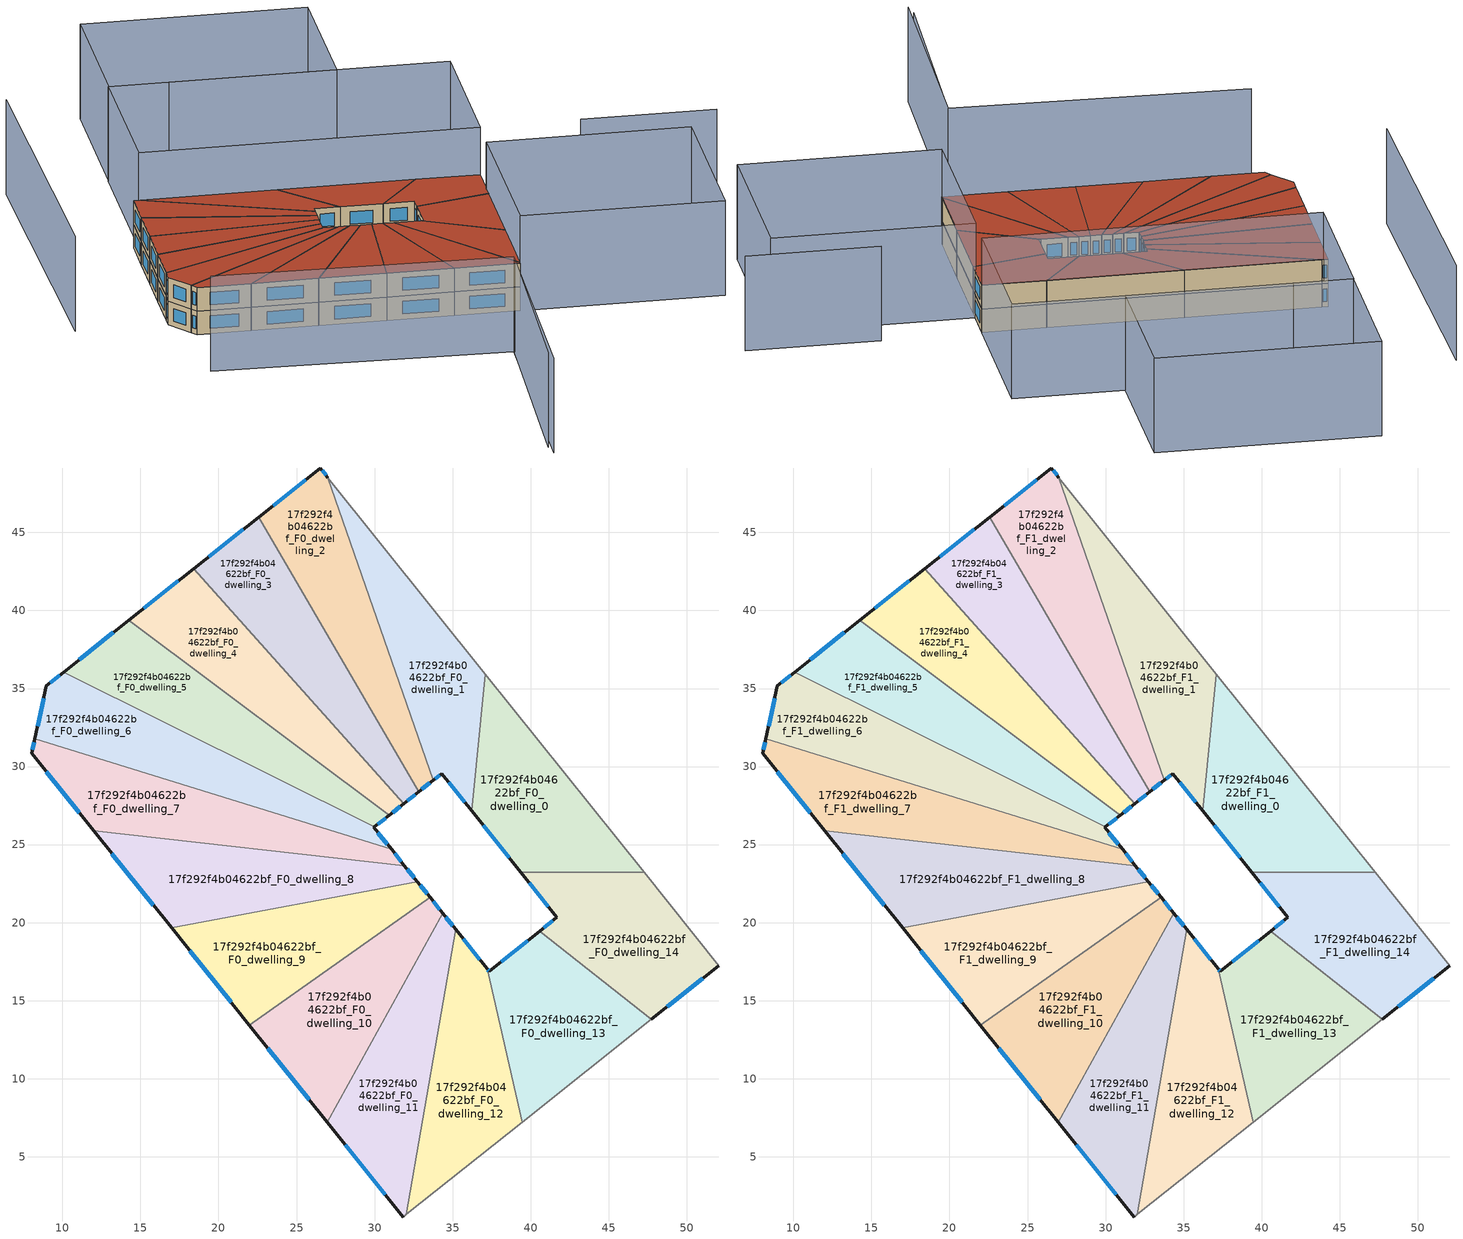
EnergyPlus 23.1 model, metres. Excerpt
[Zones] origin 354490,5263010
17f292f4b04622bf_F0_dwelling_0
 floor ground (EU_floor_Construction): 37.09,35.93 47.27,23.22 39.37,23.22 36.22,27.16 z0
 wall outside (EU_wall_Construction): 36.22,27.16 39.37,23.22 z0:3
 wall adiabatic (EU_wall_Construction): 47.27,23.22 37.09,35.93 z0:3
 wall to 17f292f4b04622bf_F0_dwelling_1 (EU_wall_Construction): 37.09,35.93 36.22,27.16 z0:3
 wall to 17f292f4b04622bf_F0_dwelling_14 (EU_wall_Construction): 39.37,23.22 47.27,23.22 z0:3
 window (EU_Window_Construction): 36.96,26.23 38.63,24.14 z0.7:2.3
17f292f4b04622bf_F0_dwelling_1
 floor ground (EU_floor_Construction): 27.02,48.51 37.09,35.93 36.22,27.16 34.3,29.55 33.76,29.13 z0
 wall outside (EU_wall_Construction): 33.76,29.13 34.3,29.55 36.22,27.16 z0:3
 wall adiabatic (EU_wall_Construction): 37.09,35.93 27.02,48.51 z0:3
 wall to 17f292f4b04622bf_F0_dwelling_2 (EU_wall_Construction): 27.02,48.51 33.76,29.13 z0:3
 window (EU_Window_Construction): 34.75,28.99 35.76,27.72 / 33.89,29.23 34.17,29.45 z0.7:2.3
17f292f4b04622bf_F0_dwelling_10
 floor ground (EU_floor_Construction): 33.55,21.61 34.37,20.59 26.98,7.19 21.98,13.42 z0
 wall outside (EU_wall_Construction): 34.37,20.59 33.55,21.61 / 21.98,13.42 26.98,7.19 z0:3
 wall to 17f292f4b04622bf_F0_dwelling_11 (EU_wall_Construction): 26.98,7.19 34.37,20.59 z0:3
 wall to 17f292f4b04622bf_F0_dwelling_9 (EU_wall_Construction): 33.55,21.61 21.98,13.42 z0:3
 window (EU_Window_Construction): 34.18,20.83 33.75,21.37 / 23.16,11.96 25.8,8.66 z0.7:2.3
17f292f4b04622bf_F0_dwelling_11
 floor ground (EU_floor_Construction): 34.37,20.59 35.19,19.57 32.03,1.3 31.83,1.14 26.98,7.19 z0
 wall outside (EU_wall_Construction): 35.19,19.57 34.37,20.59 / 26.98,7.19 31.83,1.14 z0:3
 wall adiabatic (EU_wall_Construction): 31.83,1.14 32.03,1.3 z0:3
 wall to 17f292f4b04622bf_F0_dwelling_12 (EU_wall_Construction): 32.03,1.3 35.19,19.57 z0:3
 window (EU_Window_Construction): 35,19.81 34.56,20.35 / 28.12,5.77 30.69,2.56 z0.7:2.3
17f292f4b04622bf_F0_dwelling_12
 floor ground (EU_floor_Construction): 37.23,17.03 39.46,7.21 32.03,1.3 35.19,19.57 z0
 wall outside (EU_wall_Construction): 37.23,17.03 35.19,19.57 z0:3
 wall adiabatic (EU_wall_Construction): 32.03,1.3 39.46,7.21 z0:3
 wall to 17f292f4b04622bf_F0_dwelling_13 (EU_wall_Construction): 39.46,7.21 37.23,17.03 z0:3
 window (EU_Window_Construction): 36.75,17.63 35.67,18.97 z0.7:2.3
17f292f4b04622bf_F0_dwelling_13
 floor ground (EU_floor_Construction): 47.74,13.8 39.46,7.21 37.23,17.03 37.35,16.88 40.59,19.45 z0
 wall outside (EU_wall_Construction): 40.59,19.45 37.35,16.88 37.23,17.03 z0:3
 wall adiabatic (EU_wall_Construction): 39.46,7.21 47.74,13.8 z0:3
 wall to 17f292f4b04622bf_F0_dwelling_14 (EU_wall_Construction): 47.74,13.8 40.58,19.45 z0:3
 window (EU_Window_Construction): 37.32,16.91 37.26,16.99 / 39.83,18.85 38.11,17.48 z0.7:2.3
17f292f4b04622bf_F0_dwelling_14
 floor ground (EU_floor_Construction): 47.27,23.22 52.06,17.24 47.74,13.8 40.59,19.45 41.68,20.33 39.37,23.22 z0
 wall outside (EU_wall_Construction): 39.37,23.22 41.68,20.33 40.59,19.45 / 47.74,13.8 52.06,17.24 z0:3
 wall adiabatic (EU_wall_Construction): 52.06,17.24 47.27,23.22 z0:3
 window (EU_Window_Construction): 41.43,20.12 40.84,19.66 / 39.92,22.54 41.14,21.01 / 48.76,14.61 51.05,16.43 z0.7:2.3
17f292f4b04622bf_F0_dwelling_2
 floor ground (EU_floor_Construction): 27.02,48.51 33.76,29.13 32.82,28.38 22.57,45.99 26.52,49.13 z0
 wall outside (EU_wall_Construction): 32.82,28.38 33.76,29.13 / 27.02,48.51 26.52,49.13 22.57,45.99 z0:3
 wall to 17f292f4b04622bf_F0_dwelling_3 (EU_wall_Construction): 22.57,45.99 32.82,28.38 z0:3
 window (EU_Window_Construction): 33.04,28.55 33.54,28.95 / 25.59,48.39 23.5,46.73 / 26.9,48.65 26.63,48.98 z0.7:2.3
17f292f4b04622bf_F0_dwelling_3
 floor ground (EU_floor_Construction): 22.57,45.99 32.82,28.38 31.87,27.63 18.41,42.68 z0
 wall outside (EU_wall_Construction): 31.87,27.63 32.82,28.38 / 22.57,45.99 18.41,42.68 z0:3
 wall to 17f292f4b04622bf_F0_dwelling_4 (EU_wall_Construction): 18.41,42.68 31.87,27.63 z0:3
 window (EU_Window_Construction): 32.1,27.8 32.6,28.2 / 21.59,45.21 19.39,43.45 z0.7:2.3
17f292f4b04622bf_F0_dwelling_4
 floor ground (EU_floor_Construction): 18.41,42.68 31.87,27.63 30.93,26.88 14.25,39.37 z0
 wall outside (EU_wall_Construction): 30.93,26.88 31.87,27.63 / 18.41,42.68 14.25,39.37 z0:3
 wall to 17f292f4b04622bf_F0_dwelling_5 (EU_wall_Construction): 14.25,39.37 30.93,26.88 z0:3
 window (EU_Window_Construction): 31.15,27.05 31.65,27.45 / 17.43,41.9 15.23,40.14 z0.7:2.3
17f292f4b04622bf_F0_dwelling_5
 floor ground (EU_floor_Construction): 30.93,26.88 29.98,26.13 10.09,36.05 14.25,39.37 z0
 wall outside (EU_wall_Construction): 29.98,26.13 30.93,26.88 / 14.25,39.37 10.09,36.05 z0:3
 wall to 17f292f4b04622bf_F0_dwelling_6 (EU_wall_Construction): 10.09,36.06 29.98,26.13 z0:3
 window (EU_Window_Construction): 30.21,26.3 30.71,26.7 / 13.27,38.59 11.06,36.83 z0.7:2.3
17f292f4b04622bf_F0_dwelling_6
 floor ground (EU_floor_Construction): 29.98,26.13 29.95,26.1 31.09,24.69 8.24,31.79 8.97,35.17 10.09,36.05 z0
 wall outside (EU_wall_Construction): 31.09,24.69 29.95,26.1 29.98,26.13 / 10.09,36.05 8.97,35.17 8.24,31.79 z0:3
 wall to 17f292f4b04622bf_F0_dwelling_7 (EU_wall_Construction): 8.24,31.79 31.09,24.69 z0:3
 window (EU_Window_Construction): 30.82,25.02 30.22,25.77 / 8.8,34.37 8.41,32.58 / 9.82,35.85 9.23,35.37 z0.7:2.3
17f292f4b04622bf_F0_dwelling_7
 floor ground (EU_floor_Construction): 31.09,24.69 31.92,23.65 12,25.89 8.03,30.84 8.24,31.79 z0
 wall outside (EU_wall_Construction): 31.92,23.65 31.09,24.69 / 8.24,31.79 8.03,30.84 12,25.89 z0:3
 wall to 17f292f4b04622bf_F0_dwelling_8 (EU_wall_Construction): 12,25.89 31.92,23.65 z0:3
 window (EU_Window_Construction): 31.72,23.9 31.28,24.44 / 8.96,29.68 11.07,27.05 / 8.19,31.56 8.08,31.06 z0.7:2.3
17f292f4b04622bf_F0_dwelling_8
 floor ground (EU_floor_Construction): 31.92,23.65 32.74,22.63 16.99,19.66 12,25.89 z0
 wall outside (EU_wall_Construction): 32.74,22.63 31.92,23.65 / 12,25.89 16.99,19.66 z0:3
 wall to 17f292f4b04622bf_F0_dwelling_9 (EU_wall_Construction): 16.99,19.66 32.74,22.63 z0:3
 window (EU_Window_Construction): 32.54,22.87 32.11,23.41 / 13.17,24.43 15.82,21.12 z0.7:2.3
17f292f4b04622bf_F0_dwelling_9
 floor ground (EU_floor_Construction): 32.74,22.63 33.55,21.61 21.98,13.42 16.99,19.66 z0
 wall outside (EU_wall_Construction): 33.55,21.61 32.74,22.63 / 16.99,19.66 21.98,13.42 z0:3
 window (EU_Window_Construction): 33.36,21.85 32.93,22.39 / 18.16,18.19 20.81,14.89 z0.7:2.3
17f292f4b04622bf_F1_dwelling_0
 floor to 17f292f4b04622bf_F0_dwelling_0 (EU_floor_Construction): 37.09,35.93 47.27,23.22 39.37,23.22 36.21,27.16 z3
 wall outside (EU_wall_Construction): 36.22,27.16 39.37,23.22 z3:6
 wall adiabatic (EU_wall_Construction): 47.27,23.22 37.09,35.93 z3:6
 wall to 17f292f4b04622bf_F1_dwelling_1 (EU_wall_Construction): 37.09,35.93 36.22,27.16 z3:6
 wall to 17f292f4b04622bf_F1_dwelling_14 (EU_wall_Construction): 39.37,23.22 47.27,23.22 z3:6
 window (EU_Window_Construction): 36.96,26.23 38.63,24.14 z3.7:5.3
 roof outside (EU_roof_Construction): 47.27,23.22 37.09,35.93 36.22,27.16 39.37,23.22 z6
17f292f4b04622bf_F1_dwelling_1
 floor to 17f292f4b04622bf_F0_dwelling_1 (EU_floor_Construction): 27.02,48.51 37.09,35.93 36.21,27.16 34.3,29.55 33.76,29.13 z3
 wall outside (EU_wall_Construction): 33.76,29.13 34.3,29.55 36.22,27.16 z3:6
 wall adiabatic (EU_wall_Construction): 37.09,35.93 27.02,48.51 z3:6
 wall to 17f292f4b04622bf_F1_dwelling_2 (EU_wall_Construction): 27.02,48.51 33.76,29.13 z3:6
 window (EU_Window_Construction): 34.75,28.99 35.76,27.72 / 33.89,29.23 34.17,29.45 z3.7:5.3
 roof outside (EU_roof_Construction): 36.22,27.16 37.09,35.93 27.02,48.51 33.76,29.13 34.3,29.55 z6
17f292f4b04622bf_F1_dwelling_10
 floor to 17f292f4b04622bf_F0_dwelling_10 (EU_floor_Construction): 33.55,21.61 34.37,20.59 26.98,7.19 21.98,13.42 z3
 wall outside (EU_wall_Construction): 34.37,20.59 33.55,21.61 / 21.98,13.42 26.98,7.19 z3:6
 wall to 17f292f4b04622bf_F1_dwelling_11 (EU_wall_Construction): 26.98,7.19 34.37,20.59 z3:6
 wall to 17f292f4b04622bf_F1_dwelling_9 (EU_wall_Construction): 33.55,21.61 21.98,13.42 z3:6
 window (EU_Window_Construction): 34.18,20.83 33.75,21.37 / 23.16,11.96 25.8,8.66 z3.7:5.3
 roof outside (EU_roof_Construction): 26.98,7.19 34.37,20.59 33.55,21.61 21.98,13.42 z6
17f292f4b04622bf_F1_dwelling_11
 floor to 17f292f4b04622bf_F0_dwelling_11 (EU_floor_Construction): 34.37,20.59 35.19,19.57 32.03,1.3 31.83,1.14 26.98,7.19 z3
 wall outside (EU_wall_Construction): 35.19,19.57 34.37,20.59 / 26.98,7.19 31.83,1.14 z3:6
 wall adiabatic (EU_wall_Construction): 31.83,1.14 32.03,1.3 z3:6
 wall to 17f292f4b04622bf_F1_dwelling_12 (EU_wall_Construction): 32.03,1.3 35.19,19.57 z3:6
 window (EU_Window_Construction): 35,19.81 34.56,20.35 / 28.12,5.77 30.69,2.56 z3.7:5.3
 roof outside (EU_roof_Construction): 32.03,1.3 35.19,19.57 34.37,20.59 26.98,7.19 31.83,1.14 z6
17f292f4b04622bf_F1_dwelling_12
 floor to 17f292f4b04622bf_F0_dwelling_12 (EU_floor_Construction): 37.23,17.03 39.46,7.21 32.03,1.3 35.19,19.57 z3
 wall outside (EU_wall_Construction): 37.23,17.03 35.19,19.57 z3:6
 wall adiabatic (EU_wall_Construction): 32.03,1.3 39.46,7.21 z3:6
 wall to 17f292f4b04622bf_F1_dwelling_13 (EU_wall_Construction): 39.46,7.21 37.23,17.03 z3:6
 window (EU_Window_Construction): 36.75,17.63 35.67,18.97 z3.7:5.3
 roof outside (EU_roof_Construction): 39.46,7.21 37.23,17.03 35.19,19.57 32.03,1.3 z6
17f292f4b04622bf_F1_dwelling_13
 floor to 17f292f4b04622bf_F0_dwelling_13 (EU_floor_Construction): 47.74,13.8 39.46,7.21 37.23,17.03 37.35,16.88 40.58,19.45 z3
 wall outside (EU_wall_Construction): 40.59,19.45 37.35,16.88 37.23,17.03 z3:6
 wall adiabatic (EU_wall_Construction): 39.46,7.21 47.74,13.8 z3:6
 wall to 17f292f4b04622bf_F1_dwelling_14 (EU_wall_Construction): 47.74,13.8 40.58,19.45 z3:6
 window (EU_Window_Construction): 37.32,16.91 37.26,16.99 / 39.83,18.85 38.11,17.48 z3.7:5.3
 roof outside (EU_roof_Construction): 47.74,13.8 40.59,19.45 37.35,16.88 37.23,17.03 39.46,7.21 z6
17f292f4b04622bf_F1_dwelling_14
 floor to 17f292f4b04622bf_F0_dwelling_14 (EU_floor_Construction): 47.27,23.22 52.06,17.24 47.74,13.8 40.58,19.45 41.68,20.33 39.37,23.22 z3
 wall outside (EU_wall_Construction): 39.37,23.22 41.68,20.33 40.59,19.45 / 47.74,13.8 52.06,17.24 z3:6
 wall adiabatic (EU_wall_Construction): 52.06,17.24 47.27,23.22 z3:6
 window (EU_Window_Construction): 41.43,20.12 40.84,19.66 / 39.92,22.54 41.14,21.01 / 48.76,14.61 51.05,16.43 z3.7:5.3
 roof outside (EU_roof_Construction): 52.06,17.24 47.27,23.22 39.37,23.22 41.68,20.33 40.59,19.45 47.74,13.8 z6
17f292f4b04622bf_F1_dwelling_2
 floor to 17f292f4b04622bf_F0_dwelling_2 (EU_floor_Construction): 27.02,48.51 33.76,29.13 32.82,28.38 22.57,45.99 26.52,49.13 z3
 wall outside (EU_wall_Construction): 32.82,28.38 33.76,29.13 / 27.02,48.51 26.52,49.13 22.57,45.99 z3:6
 wall to 17f292f4b04622bf_F1_dwelling_3 (EU_wall_Construction): 22.57,45.99 32.82,28.38 z3:6
 window (EU_Window_Construction): 33.04,28.55 33.54,28.95 / 25.59,48.39 23.5,46.73 / 26.9,48.65 26.63,48.98 z3.7:5.3
 roof outside (EU_roof_Construction): 33.76,29.13 27.02,48.51 26.52,49.13 22.57,45.99 32.82,28.38 z6
17f292f4b04622bf_F1_dwelling_3
 floor to 17f292f4b04622bf_F0_dwelling_3 (EU_floor_Construction): 22.57,45.99 32.82,28.38 31.87,27.63 18.41,42.68 z3
 wall outside (EU_wall_Construction): 31.87,27.63 32.82,28.38 / 22.57,45.99 18.41,42.68 z3:6
 wall to 17f292f4b04622bf_F1_dwelling_4 (EU_wall_Construction): 18.41,42.68 31.87,27.63 z3:6
 window (EU_Window_Construction): 32.1,27.8 32.6,28.2 / 21.59,45.21 19.39,43.45 z3.7:5.3
 roof outside (EU_roof_Construction): 32.82,28.38 22.57,45.99 18.41,42.68 31.87,27.63 z6
17f292f4b04622bf_F1_dwelling_4
 floor to 17f292f4b04622bf_F0_dwelling_4 (EU_floor_Construction): 18.41,42.68 31.87,27.63 30.93,26.88 14.25,39.37 z3
 wall outside (EU_wall_Construction): 30.93,26.88 31.87,27.63 / 18.41,42.68 14.25,39.37 z3:6
 wall to 17f292f4b04622bf_F1_dwelling_5 (EU_wall_Construction): 14.25,39.37 30.93,26.88 z3:6
 window (EU_Window_Construction): 31.15,27.05 31.65,27.45 / 17.43,41.9 15.23,40.14 z3.7:5.3
 roof outside (EU_roof_Construction): 31.87,27.63 18.41,42.68 14.25,39.37 30.93,26.88 z6
17f292f4b04622bf_F1_dwelling_5
 floor to 17f292f4b04622bf_F0_dwelling_5 (EU_floor_Construction): 30.93,26.88 29.98,26.13 10.09,36.05 14.25,39.37 z3
 wall outside (EU_wall_Construction): 29.98,26.13 30.93,26.88 / 14.25,39.37 10.09,36.05 z3:6
 wall to 17f292f4b04622bf_F1_dwelling_6 (EU_wall_Construction): 10.09,36.06 29.98,26.13 z3:6
 window (EU_Window_Construction): 30.21,26.3 30.71,26.7 / 13.27,38.59 11.06,36.83 z3.7:5.3
 roof outside (EU_roof_Construction): 30.93,26.88 14.25,39.37 10.09,36.05 29.98,26.13 z6
17f292f4b04622bf_F1_dwelling_6
 floor to 17f292f4b04622bf_F0_dwelling_6 (EU_floor_Construction): 29.98,26.13 29.95,26.1 31.09,24.69 8.24,31.79 8.97,35.17 10.09,36.05 z3
 wall outside (EU_wall_Construction): 31.09,24.69 29.95,26.1 29.98,26.13 / 10.09,36.05 8.97,35.17 8.24,31.79 z3:6
 wall to 17f292f4b04622bf_F1_dwelling_7 (EU_wall_Construction): 8.24,31.79 31.09,24.69 z3:6
 window (EU_Window_Construction): 30.82,25.02 30.22,25.77 / 8.8,34.37 8.41,32.58 / 9.82,35.85 9.23,35.37 z3.7:5.3
 roof outside (EU_roof_Construction): 31.09,24.69 29.95,26.1 29.98,26.13 10.09,36.05 8.97,35.17 8.24,31.79 z6
17f292f4b04622bf_F1_dwelling_7
 floor to 17f292f4b04622bf_F0_dwelling_7 (EU_floor_Construction): 31.09,24.69 31.92,23.65 12,25.89 8.03,30.84 8.24,31.79 z3
 wall outside (EU_wall_Construction): 31.92,23.65 31.09,24.69 / 8.24,31.79 8.03,30.84 12,25.89 z3:6
 wall to 17f292f4b04622bf_F1_dwelling_8 (EU_wall_Construction): 12,25.89 31.92,23.65 z3:6
 window (EU_Window_Construction): 31.72,23.9 31.28,24.44 / 8.96,29.68 11.07,27.05 / 8.19,31.56 8.08,31.06 z3.7:5.3
 roof outside (EU_roof_Construction): 31.92,23.65 31.09,24.69 8.24,31.79 8.03,30.84 12,25.89 z6
17f292f4b04622bf_F1_dwelling_8
 floor to 17f292f4b04622bf_F0_dwelling_8 (EU_floor_Construction): 31.92,23.65 32.74,22.63 16.99,19.66 12,25.89 z3
 wall outside (EU_wall_Construction): 32.74,22.63 31.92,23.65 / 12,25.89 16.99,19.66 z3:6
 wall to 17f292f4b04622bf_F1_dwelling_9 (EU_wall_Construction): 16.99,19.66 32.74,22.63 z3:6
 window (EU_Window_Construction): 32.54,22.87 32.11,23.41 / 13.17,24.43 15.82,21.12 z3.7:5.3
 roof outside (EU_roof_Construction): 32.74,22.63 31.92,23.65 12,25.89 16.99,19.66 z6
17f292f4b04622bf_F1_dwelling_9
 floor to 17f292f4b04622bf_F0_dwelling_9 (EU_floor_Construction): 32.74,22.63 33.55,21.61 21.98,13.42 16.99,19.66 z3
 wall outside (EU_wall_Construction): 33.55,21.61 32.74,22.63 / 16.99,19.66 21.98,13.42 z3:6
 window (EU_Window_Construction): 33.36,21.85 32.93,22.39 / 18.16,18.19 20.81,14.89 z3.7:5.3
 roof outside (EU_roof_Construction): 33.55,21.61 32.74,22.63 16.99,19.66 21.98,13.42 z6
shading: -1.2,-20.19 20.73,-4.06 / -0.38,24.61 21.13,-3.75 / 21.13,-3.75 -2.3,-21.53 / 69.58,-4.5 59.6,8.03 / 33,69.37 2.3,43.84 / 46.91,-17.7 31.83,1.14 / 31.83,1.14 48.59,14.56 / 48.59,14.56 63.67,-4.28 / 63.67,-4.28 46.91,-17.7 / 52.07,17.22 26.89,48.66 / 26.89,48.66 41.94,60.71 / 41.94,60.71 67.12,29.27 / 67.12,29.27 52.07,17.22 / 58.76,39.7 41.98,60.66 / 41.98,60.66 56.21,72.06 / 56.21,72.06 73,51.1 / 73,51.1 58.76,39.7 z0:12
[Building]
EU S2 Campaign: North Axis=0; Terrain=City; Solar Distribution=FullExterior
[Site:Location]
Budapest.Ferenc.Liszt.Intl.AP: Latitude=47.437; Longitude=19.256; Time Zone=1; Elevation=185
[SizingPeriod:WeatherFileDays]
AnnualSizingPeriod: Begin Month=1; Begin Day of Month=1; End Month=12; End Day of Month=31; Day of Week for Start Day=Monday; Use Weather File Daylight Saving Period=No; Use Weather File Rain and Snow Indicators=No
[MATERIAL]
EU_InternalMass_Material: Roughness=MediumRough; Thickness=0.1; Conductivity=1; Density=1800; Specific Heat=900; Thermal Absorptance=0.9; Solar Absorptance=0.7; Visible Absorptance=0.7
[MATERIAL:NOMASS] Roughness=MediumRough; Thermal Absorptance=0.9; Solar Absorptance=0.7; Visible Absorptance=0.7
Name | Thermal Resistance
EU_wall_NoMass | 0.832559
EU_roof_NoMass | 1.39638
EU_floor_NoMass | 0.872794
[WINDOWMATERIAL:SIMPLEGLAZINGSYSTEM]
EU_Window_SimpleGlazing: UFactor=2.79869; Solar Heat Gain Coefficient=0.75; Visible Transmittance=0.75
[CONSTRUCTION]
EU_wall_Construction: EU_wall_NoMass
EU_roof_Construction: EU_roof_NoMass
EU_floor_Construction: EU_floor_NoMass
EU_Window_Construction: EU_Window_SimpleGlazing
EU_InternalMass_Construction: EU_InternalMass_Material
[ZONE] Type=1; Multiplier=1; Ceiling Height=autocalculate; Floor Area=autocalculate; Part of Total Floor Area=Yes
Name | Volume
17f292f4b04622bf_F0_dwelling_0; 17f292f4b04622bf_F1_dwelling_0; 17f292f4b04622bf_F0_dwelling_4; 17f292f4b04622bf_F1_dwelling_5 | 197.253
17f292f4b04622bf_F0_dwelling_1; 17f292f4b04622bf_F1_dwelling_1; 17f292f4b04622bf_F0_dwelling_7; 17f292f4b04622bf_F1_dwelling_7 | 197.26
17f292f4b04622bf_F0_dwelling_10; 17f292f4b04622bf_F1_dwelling_10 | 197.226
17f292f4b04622bf_F0_dwelling_11; 17f292f4b04622bf_F1_dwelling_11 | 197.23
17f292f4b04622bf_F0_dwelling_12; 17f292f4b04622bf_F1_dwelling_12; 17f292f4b04622bf_F1_dwelling_4; 17f292f4b04622bf_F0_dwelling_5 | 197.252
17f292f4b04622bf_F0_dwelling_13; 17f292f4b04622bf_F1_dwelling_13 | 197.269
17f292f4b04622bf_F0_dwelling_14; 17f292f4b04622bf_F1_dwelling_14 | 197.254
17f292f4b04622bf_F0_dwelling_2; 17f292f4b04622bf_F1_dwelling_2 | 197.217
17f292f4b04622bf_F0_dwelling_3; 17f292f4b04622bf_F1_dwelling_3 | 197.261
17f292f4b04622bf_F0_dwelling_6; 17f292f4b04622bf_F1_dwelling_9 | 197.263
17f292f4b04622bf_F1_dwelling_6 | 197.264
17f292f4b04622bf_F0_dwelling_8 | 197.233
17f292f4b04622bf_F1_dwelling_8 | 197.234
17f292f4b04622bf_F0_dwelling_9 | 197.262
[INTERNALMASS] Construction=EU_InternalMass_Construction
Name | Zone or ZoneList | Surface Area
17f292f4b04622bf_F0_dwelling_0_EU_InternalMass | 17f292f4b04622bf_F0_dwelling_0 | 65.7512
17f292f4b04622bf_F0_dwelling_1_EU_InternalMass | 17f292f4b04622bf_F0_dwelling_1 | 65.7532
17f292f4b04622bf_F0_dwelling_2_EU_InternalMass | 17f292f4b04622bf_F0_dwelling_2 | 65.739
17f292f4b04622bf_F0_dwelling_3_EU_InternalMass | 17f292f4b04622bf_F0_dwelling_3 | 65.7536
17f292f4b04622bf_F0_dwelling_4_EU_InternalMass | 17f292f4b04622bf_F0_dwelling_4 | 65.7508
17f292f4b04622bf_F0_dwelling_5_EU_InternalMass | 17f292f4b04622bf_F0_dwelling_5 | 65.7506
17f292f4b04622bf_F0_dwelling_6_EU_InternalMass | 17f292f4b04622bf_F0_dwelling_6 | 65.7544
17f292f4b04622bf_F0_dwelling_7_EU_InternalMass | 17f292f4b04622bf_F0_dwelling_7 | 65.7533
17f292f4b04622bf_F0_dwelling_8_EU_InternalMass | 17f292f4b04622bf_F0_dwelling_8 | 65.7444
17f292f4b04622bf_F0_dwelling_9_EU_InternalMass | 17f292f4b04622bf_F0_dwelling_9 | 65.7543
17f292f4b04622bf_F0_dwelling_10_EU_InternalMass | 17f292f4b04622bf_F0_dwelling_10 | 65.7419
17f292f4b04622bf_F0_dwelling_11_EU_InternalMass | 17f292f4b04622bf_F0_dwelling_11 | 65.7436
17f292f4b04622bf_F0_dwelling_12_EU_InternalMass | 17f292f4b04622bf_F0_dwelling_12 | 65.7505
17f292f4b04622bf_F0_dwelling_13_EU_InternalMass | 17f292f4b04622bf_F0_dwelling_13 | 65.7566
17f292f4b04622bf_F0_dwelling_14_EU_InternalMass | 17f292f4b04622bf_F0_dwelling_14 | 65.7512
17f292f4b04622bf_F1_dwelling_0_EU_InternalMass | 17f292f4b04622bf_F1_dwelling_0 | 65.7512
17f292f4b04622bf_F1_dwelling_1_EU_InternalMass | 17f292f4b04622bf_F1_dwelling_1 | 65.7532
17f292f4b04622bf_F1_dwelling_2_EU_InternalMass | 17f292f4b04622bf_F1_dwelling_2 | 65.739
17f292f4b04622bf_F1_dwelling_3_EU_InternalMass | 17f292f4b04622bf_F1_dwelling_3 | 65.7536
17f292f4b04622bf_F1_dwelling_4_EU_InternalMass | 17f292f4b04622bf_F1_dwelling_4 | 65.7508
17f292f4b04622bf_F1_dwelling_5_EU_InternalMass | 17f292f4b04622bf_F1_dwelling_5 | 65.7506
17f292f4b04622bf_F1_dwelling_6_EU_InternalMass | 17f292f4b04622bf_F1_dwelling_6 | 65.7544
17f292f4b04622bf_F1_dwelling_7_EU_InternalMass | 17f292f4b04622bf_F1_dwelling_7 | 65.7533
17f292f4b04622bf_F1_dwelling_8_EU_InternalMass | 17f292f4b04622bf_F1_dwelling_8 | 65.7444
17f292f4b04622bf_F1_dwelling_9_EU_InternalMass | 17f292f4b04622bf_F1_dwelling_9 | 65.7543
17f292f4b04622bf_F1_dwelling_10_EU_InternalMass | 17f292f4b04622bf_F1_dwelling_10 | 65.7419
17f292f4b04622bf_F1_dwelling_11_EU_InternalMass | 17f292f4b04622bf_F1_dwelling_11 | 65.7436
17f292f4b04622bf_F1_dwelling_12_EU_InternalMass | 17f292f4b04622bf_F1_dwelling_12 | 65.7505
17f292f4b04622bf_F1_dwelling_13_EU_InternalMass | 17f292f4b04622bf_F1_dwelling_13 | 65.7566
17f292f4b04622bf_F1_dwelling_14_EU_InternalMass | 17f292f4b04622bf_F1_dwelling_14 | 65.7512
[OTHEREQUIPMENT] Fuel Type=Electricity; Design Level Calculation Method=Watts/Area; Power per Zone Floor Area=1; Fraction Latent=0; Fraction Radiant=0; Fraction Lost=0; Carbon Dioxide Generation Rate=0; EndUse Subcategory=EU_Step8_InternalGains
Name | Zone or ZoneList or Space or SpaceList | Schedule
EU_Step8_InternalGain_17f292f4b04622bf_F0_dwelling_0_f000 | 17f292f4b04622bf_F0_dwelling_0 | EU_Step8_GainSchedule_17f292f4b04622bf_F0_dwelling_0_f000
EU_Step8_InternalGain_17f292f4b04622bf_F0_dwelling_1_f000 | 17f292f4b04622bf_F0_dwelling_1 | EU_Step8_GainSchedule_17f292f4b04622bf_F0_dwelling_1_f000
EU_Step8_InternalGain_17f292f4b04622bf_F0_dwelling_2_f000 | 17f292f4b04622bf_F0_dwelling_2 | EU_Step8_GainSchedule_17f292f4b04622bf_F0_dwelling_2_f000
EU_Step8_InternalGain_17f292f4b04622bf_F0_dwelling_3_f000 | 17f292f4b04622bf_F0_dwelling_3 | EU_Step8_GainSchedule_17f292f4b04622bf_F0_dwelling_3_f000
EU_Step8_InternalGain_17f292f4b04622bf_F0_dwelling_4_f000 | 17f292f4b04622bf_F0_dwelling_4 | EU_Step8_GainSchedule_17f292f4b04622bf_F0_dwelling_4_f000
EU_Step8_InternalGain_17f292f4b04622bf_F0_dwelling_5_f000 | 17f292f4b04622bf_F0_dwelling_5 | EU_Step8_GainSchedule_17f292f4b04622bf_F0_dwelling_5_f000
EU_Step8_InternalGain_17f292f4b04622bf_F0_dwelling_6_f000 | 17f292f4b04622bf_F0_dwelling_6 | EU_Step8_GainSchedule_17f292f4b04622bf_F0_dwelling_6_f000
EU_Step8_InternalGain_17f292f4b04622bf_F0_dwelling_7_f000 | 17f292f4b04622bf_F0_dwelling_7 | EU_Step8_GainSchedule_17f292f4b04622bf_F0_dwelling_7_f000
EU_Step8_InternalGain_17f292f4b04622bf_F0_dwelling_8_f000 | 17f292f4b04622bf_F0_dwelling_8 | EU_Step8_GainSchedule_17f292f4b04622bf_F0_dwelling_8_f000
EU_Step8_InternalGain_17f292f4b04622bf_F0_dwelling_9_f000 | 17f292f4b04622bf_F0_dwelling_9 | EU_Step8_GainSchedule_17f292f4b04622bf_F0_dwelling_9_f000
EU_Step8_InternalGain_17f292f4b04622bf_F0_dwelling_10_f000 | 17f292f4b04622bf_F0_dwelling_10 | EU_Step8_GainSchedule_17f292f4b04622bf_F0_dwelling_10_f000
EU_Step8_InternalGain_17f292f4b04622bf_F0_dwelling_11_f000 | 17f292f4b04622bf_F0_dwelling_11 | EU_Step8_GainSchedule_17f292f4b04622bf_F0_dwelling_11_f000
EU_Step8_InternalGain_17f292f4b04622bf_F0_dwelling_12_f000 | 17f292f4b04622bf_F0_dwelling_12 | EU_Step8_GainSchedule_17f292f4b04622bf_F0_dwelling_12_f000
EU_Step8_InternalGain_17f292f4b04622bf_F0_dwelling_13_f000 | 17f292f4b04622bf_F0_dwelling_13 | EU_Step8_GainSchedule_17f292f4b04622bf_F0_dwelling_13_f000
EU_Step8_InternalGain_17f292f4b04622bf_F0_dwelling_14_f000 | 17f292f4b04622bf_F0_dwelling_14 | EU_Step8_GainSchedule_17f292f4b04622bf_F0_dwelling_14_f000
EU_Step8_InternalGain_17f292f4b04622bf_F1_dwelling_0_f000 | 17f292f4b04622bf_F1_dwelling_0 | EU_Step8_GainSchedule_17f292f4b04622bf_F1_dwelling_0_f000
EU_Step8_InternalGain_17f292f4b04622bf_F1_dwelling_1_f000 | 17f292f4b04622bf_F1_dwelling_1 | EU_Step8_GainSchedule_17f292f4b04622bf_F1_dwelling_1_f000
EU_Step8_InternalGain_17f292f4b04622bf_F1_dwelling_2_f000 | 17f292f4b04622bf_F1_dwelling_2 | EU_Step8_GainSchedule_17f292f4b04622bf_F1_dwelling_2_f000
EU_Step8_InternalGain_17f292f4b04622bf_F1_dwelling_3_f000 | 17f292f4b04622bf_F1_dwelling_3 | EU_Step8_GainSchedule_17f292f4b04622bf_F1_dwelling_3_f000
EU_Step8_InternalGain_17f292f4b04622bf_F1_dwelling_4_f000 | 17f292f4b04622bf_F1_dwelling_4 | EU_Step8_GainSchedule_17f292f4b04622bf_F1_dwelling_4_f000
EU_Step8_InternalGain_17f292f4b04622bf_F1_dwelling_5_f000 | 17f292f4b04622bf_F1_dwelling_5 | EU_Step8_GainSchedule_17f292f4b04622bf_F1_dwelling_5_f000
EU_Step8_InternalGain_17f292f4b04622bf_F1_dwelling_6_f000 | 17f292f4b04622bf_F1_dwelling_6 | EU_Step8_GainSchedule_17f292f4b04622bf_F1_dwelling_6_f000
EU_Step8_InternalGain_17f292f4b04622bf_F1_dwelling_7_f000 | 17f292f4b04622bf_F1_dwelling_7 | EU_Step8_GainSchedule_17f292f4b04622bf_F1_dwelling_7_f000
EU_Step8_InternalGain_17f292f4b04622bf_F1_dwelling_8_f000 | 17f292f4b04622bf_F1_dwelling_8 | EU_Step8_GainSchedule_17f292f4b04622bf_F1_dwelling_8_f000
EU_Step8_InternalGain_17f292f4b04622bf_F1_dwelling_9_f000 | 17f292f4b04622bf_F1_dwelling_9 | EU_Step8_GainSchedule_17f292f4b04622bf_F1_dwelling_9_f000
EU_Step8_InternalGain_17f292f4b04622bf_F1_dwelling_10_f000 | 17f292f4b04622bf_F1_dwelling_10 | EU_Step8_GainSchedule_17f292f4b04622bf_F1_dwelling_10_f000
EU_Step8_InternalGain_17f292f4b04622bf_F1_dwelling_11_f000 | 17f292f4b04622bf_F1_dwelling_11 | EU_Step8_GainSchedule_17f292f4b04622bf_F1_dwelling_11_f000
EU_Step8_InternalGain_17f292f4b04622bf_F1_dwelling_12_f000 | 17f292f4b04622bf_F1_dwelling_12 | EU_Step8_GainSchedule_17f292f4b04622bf_F1_dwelling_12_f000
EU_Step8_InternalGain_17f292f4b04622bf_F1_dwelling_13_f000 | 17f292f4b04622bf_F1_dwelling_13 | EU_Step8_GainSchedule_17f292f4b04622bf_F1_dwelling_13_f000
EU_Step8_InternalGain_17f292f4b04622bf_F1_dwelling_14_f000 | 17f292f4b04622bf_F1_dwelling_14 | EU_Step8_GainSchedule_17f292f4b04622bf_F1_dwelling_14_f000
[ZONEVENTILATION:DESIGNFLOWRATE] Schedule=EU_AlwaysOn; Design Flow Rate Calculation Method=AirChanges/Hour; Air Changes per Hour=0.475469; Ventilation Type=Natural; Fan Pressure Rise=0; Fan Total Efficiency=1; Constant Term Coefficient=1; Temperature Term Coefficient=0; Velocity Term Coefficient=0; Velocity Squared Term Coefficient=0; Minimum Indoor Temperature=-100; Maximum Indoor Temperature=100; Delta Temperature=-100; Minimum Outdoor Temperature=-100; Maximum Outdoor Temperature=100; Maximum Wind Speed=40
Name | Zone or ZoneList or Space or SpaceList
EU_ConstantAir_17f292f4b04622bf_F0_dwelling_0 | 17f292f4b04622bf_F0_dwelling_0
EU_ConstantAir_17f292f4b04622bf_F0_dwelling_1 | 17f292f4b04622bf_F0_dwelling_1
EU_ConstantAir_17f292f4b04622bf_F0_dwelling_2 | 17f292f4b04622bf_F0_dwelling_2
EU_ConstantAir_17f292f4b04622bf_F0_dwelling_3 | 17f292f4b04622bf_F0_dwelling_3
EU_ConstantAir_17f292f4b04622bf_F0_dwelling_4 | 17f292f4b04622bf_F0_dwelling_4
EU_ConstantAir_17f292f4b04622bf_F0_dwelling_5 | 17f292f4b04622bf_F0_dwelling_5
EU_ConstantAir_17f292f4b04622bf_F0_dwelling_6 | 17f292f4b04622bf_F0_dwelling_6
EU_ConstantAir_17f292f4b04622bf_F0_dwelling_7 | 17f292f4b04622bf_F0_dwelling_7
EU_ConstantAir_17f292f4b04622bf_F0_dwelling_8 | 17f292f4b04622bf_F0_dwelling_8
EU_ConstantAir_17f292f4b04622bf_F0_dwelling_9 | 17f292f4b04622bf_F0_dwelling_9
EU_ConstantAir_17f292f4b04622bf_F0_dwelling_10 | 17f292f4b04622bf_F0_dwelling_10
EU_ConstantAir_17f292f4b04622bf_F0_dwelling_11 | 17f292f4b04622bf_F0_dwelling_11
EU_ConstantAir_17f292f4b04622bf_F0_dwelling_12 | 17f292f4b04622bf_F0_dwelling_12
EU_ConstantAir_17f292f4b04622bf_F0_dwelling_13 | 17f292f4b04622bf_F0_dwelling_13
EU_ConstantAir_17f292f4b04622bf_F0_dwelling_14 | 17f292f4b04622bf_F0_dwelling_14
EU_ConstantAir_17f292f4b04622bf_F1_dwelling_0 | 17f292f4b04622bf_F1_dwelling_0
EU_ConstantAir_17f292f4b04622bf_F1_dwelling_1 | 17f292f4b04622bf_F1_dwelling_1
EU_ConstantAir_17f292f4b04622bf_F1_dwelling_2 | 17f292f4b04622bf_F1_dwelling_2
EU_ConstantAir_17f292f4b04622bf_F1_dwelling_3 | 17f292f4b04622bf_F1_dwelling_3
EU_ConstantAir_17f292f4b04622bf_F1_dwelling_4 | 17f292f4b04622bf_F1_dwelling_4
EU_ConstantAir_17f292f4b04622bf_F1_dwelling_5 | 17f292f4b04622bf_F1_dwelling_5
EU_ConstantAir_17f292f4b04622bf_F1_dwelling_6 | 17f292f4b04622bf_F1_dwelling_6
EU_ConstantAir_17f292f4b04622bf_F1_dwelling_7 | 17f292f4b04622bf_F1_dwelling_7
EU_ConstantAir_17f292f4b04622bf_F1_dwelling_8 | 17f292f4b04622bf_F1_dwelling_8
EU_ConstantAir_17f292f4b04622bf_F1_dwelling_9 | 17f292f4b04622bf_F1_dwelling_9
EU_ConstantAir_17f292f4b04622bf_F1_dwelling_10 | 17f292f4b04622bf_F1_dwelling_10
EU_ConstantAir_17f292f4b04622bf_F1_dwelling_11 | 17f292f4b04622bf_F1_dwelling_11
EU_ConstantAir_17f292f4b04622bf_F1_dwelling_12 | 17f292f4b04622bf_F1_dwelling_12
EU_ConstantAir_17f292f4b04622bf_F1_dwelling_13 | 17f292f4b04622bf_F1_dwelling_13
EU_ConstantAir_17f292f4b04622bf_F1_dwelling_14 | 17f292f4b04622bf_F1_dwelling_14
[HVACTEMPLATE:THERMOSTAT] Constant Heating Setpoint=20; Constant Cooling Setpoint=50
EU_HeatOnly_17f292f4b04622bf_F0_dwelling_0; EU_HeatOnly_17f292f4b04622bf_F0_dwelling_1; EU_HeatOnly_17f292f4b04622bf_F0_dwelling_2; EU_HeatOnly_17f292f4b04622bf_F0_dwelling_3; EU_HeatOnly_17f292f4b04622bf_F0_dwelling_4; EU_HeatOnly_17f292f4b04622bf_F0_dwelling_5; EU_HeatOnly_17f292f4b04622bf_F0_dwelling_6; EU_HeatOnly_17f292f4b04622bf_F0_dwelling_7; EU_HeatOnly_17f292f4b04622bf_F0_dwelling_8; EU_HeatOnly_17f292f4b04622bf_F0_dwelling_9; EU_HeatOnly_17f292f4b04622bf_F0_dwelling_10; EU_HeatOnly_17f292f4b04622bf_F0_dwelling_11; EU_HeatOnly_17f292f4b04622bf_F0_dwelling_12; EU_HeatOnly_17f292f4b04622bf_F0_dwelling_13; EU_HeatOnly_17f292f4b04622bf_F0_dwelling_14; EU_HeatOnly_17f292f4b04622bf_F1_dwelling_0; EU_HeatOnly_17f292f4b04622bf_F1_dwelling_1; EU_HeatOnly_17f292f4b04622bf_F1_dwelling_2; EU_HeatOnly_17f292f4b04622bf_F1_dwelling_3; EU_HeatOnly_17f292f4b04622bf_F1_dwelling_4; EU_HeatOnly_17f292f4b04622bf_F1_dwelling_5; EU_HeatOnly_17f292f4b04622bf_F1_dwelling_6; EU_HeatOnly_17f292f4b04622bf_F1_dwelling_7; EU_HeatOnly_17f292f4b04622bf_F1_dwelling_8; EU_HeatOnly_17f292f4b04622bf_F1_dwelling_9; EU_HeatOnly_17f292f4b04622bf_F1_dwelling_10; EU_HeatOnly_17f292f4b04622bf_F1_dwelling_11; EU_HeatOnly_17f292f4b04622bf_F1_dwelling_12; EU_HeatOnly_17f292f4b04622bf_F1_dwelling_13; EU_HeatOnly_17f292f4b04622bf_F1_dwelling_14
[HVACTEMPLATE:ZONE:IDEALLOADSAIRSYSTEM] System Availability Schedule=EU_AlwaysOn; Maximum Heating Supply Air Temperature=50; Minimum Cooling Supply Air Temperature=13; Maximum Heating Supply Air Humidity Ratio=0.0156; Minimum Cooling Supply Air Humidity Ratio=0.0077; Heating Limit=NoLimit; Cooling Limit=NoLimit; Heating Availability Schedule=EU_AlwaysOn; Cooling Availability Schedule=EU_CoolingOff; Dehumidification Control Type=ConstantSensibleHeatRatio; Cooling Sensible Heat Ratio=0.7; Dehumidification Setpoint=60; Humidification Control Type=None; Humidification Setpoint=30; Outdoor Air Method=None; Outdoor Air Flow Rate per Person=0.00944; Outdoor Air Flow Rate per Zone Floor Area=0; Outdoor Air Flow Rate per Zone=0; Demand Controlled Ventilation Type=None; Outdoor Air Economizer Type=NoEconomizer; Heat Recovery Type=None; Sensible Heat Recovery Effectiveness=0.7; Latent Heat Recovery Effectiveness=0.65
Name | Template Thermostat
17f292f4b04622bf_F0_dwelling_0 | EU_HeatOnly_17f292f4b04622bf_F0_dwelling_0
17f292f4b04622bf_F0_dwelling_1 | EU_HeatOnly_17f292f4b04622bf_F0_dwelling_1
17f292f4b04622bf_F0_dwelling_2 | EU_HeatOnly_17f292f4b04622bf_F0_dwelling_2
17f292f4b04622bf_F0_dwelling_3 | EU_HeatOnly_17f292f4b04622bf_F0_dwelling_3
17f292f4b04622bf_F0_dwelling_4 | EU_HeatOnly_17f292f4b04622bf_F0_dwelling_4
17f292f4b04622bf_F0_dwelling_5 | EU_HeatOnly_17f292f4b04622bf_F0_dwelling_5
17f292f4b04622bf_F0_dwelling_6 | EU_HeatOnly_17f292f4b04622bf_F0_dwelling_6
17f292f4b04622bf_F0_dwelling_7 | EU_HeatOnly_17f292f4b04622bf_F0_dwelling_7
17f292f4b04622bf_F0_dwelling_8 | EU_HeatOnly_17f292f4b04622bf_F0_dwelling_8
17f292f4b04622bf_F0_dwelling_9 | EU_HeatOnly_17f292f4b04622bf_F0_dwelling_9
17f292f4b04622bf_F0_dwelling_10 | EU_HeatOnly_17f292f4b04622bf_F0_dwelling_10
17f292f4b04622bf_F0_dwelling_11 | EU_HeatOnly_17f292f4b04622bf_F0_dwelling_11
17f292f4b04622bf_F0_dwelling_12 | EU_HeatOnly_17f292f4b04622bf_F0_dwelling_12
17f292f4b04622bf_F0_dwelling_13 | EU_HeatOnly_17f292f4b04622bf_F0_dwelling_13
17f292f4b04622bf_F0_dwelling_14 | EU_HeatOnly_17f292f4b04622bf_F0_dwelling_14
17f292f4b04622bf_F1_dwelling_0 | EU_HeatOnly_17f292f4b04622bf_F1_dwelling_0
17f292f4b04622bf_F1_dwelling_1 | EU_HeatOnly_17f292f4b04622bf_F1_dwelling_1
17f292f4b04622bf_F1_dwelling_2 | EU_HeatOnly_17f292f4b04622bf_F1_dwelling_2
17f292f4b04622bf_F1_dwelling_3 | EU_HeatOnly_17f292f4b04622bf_F1_dwelling_3
17f292f4b04622bf_F1_dwelling_4 | EU_HeatOnly_17f292f4b04622bf_F1_dwelling_4
17f292f4b04622bf_F1_dwelling_5 | EU_HeatOnly_17f292f4b04622bf_F1_dwelling_5
17f292f4b04622bf_F1_dwelling_6 | EU_HeatOnly_17f292f4b04622bf_F1_dwelling_6
17f292f4b04622bf_F1_dwelling_7 | EU_HeatOnly_17f292f4b04622bf_F1_dwelling_7
17f292f4b04622bf_F1_dwelling_8 | EU_HeatOnly_17f292f4b04622bf_F1_dwelling_8
17f292f4b04622bf_F1_dwelling_9 | EU_HeatOnly_17f292f4b04622bf_F1_dwelling_9
17f292f4b04622bf_F1_dwelling_10 | EU_HeatOnly_17f292f4b04622bf_F1_dwelling_10
17f292f4b04622bf_F1_dwelling_11 | EU_HeatOnly_17f292f4b04622bf_F1_dwelling_11
17f292f4b04622bf_F1_dwelling_12 | EU_HeatOnly_17f292f4b04622bf_F1_dwelling_12
17f292f4b04622bf_F1_dwelling_13 | EU_HeatOnly_17f292f4b04622bf_F1_dwelling_13
17f292f4b04622bf_F1_dwelling_14 | EU_HeatOnly_17f292f4b04622bf_F1_dwelling_14
[SIZING:ZONE] Zone Cooling Design Supply Air Temperature Input Method=SupplyAirTemperature; Zone Cooling Design Supply Air Temperature=13; Zone Heating Design Supply Air Temperature Input Method=SupplyAirTemperature; Zone Heating Design Supply Air Temperature=50; Zone Cooling Design Supply Air Humidity Ratio=0.008; Zone Heating Design Supply Air Humidity Ratio=0.008; Cooling Design Air Flow Method=DesignDay; Cooling Design Air Flow Rate=0; Cooling Minimum Air Flow per Zone Floor Area=0.000762; Cooling Minimum Air Flow=0; Cooling Minimum Air Flow Fraction=0.2; Heating Design Air Flow Method=DesignDay; Heating Design Air Flow Rate=0; Heating Maximum Air Flow per Zone Floor Area=0.002032; Heating Maximum Air Flow=0.141576; Heating Maximum Air Flow Fraction=0.3; Account for Dedicated Outdoor Air System=No; Dedicated Outdoor Air System Control Strategy=NeutralSupplyAir; Dedicated Outdoor Air Low Setpoint Temperature for Design=autosize; Dedicated Outdoor Air High Setpoint Temperature for Design=autosize; Zone Load Sizing Method=Sensible Load Only No Latent Load; Zone Latent Cooling Design Supply Air Humidity Ratio Input Method=HumidityRatioDifference; Zone Cooling Design Supply Air Humidity Ratio Difference=0.005; Zone Latent Heating Design Supply Air Humidity Ratio Input Method=HumidityRatioDifference; Zone Humidification Design Supply Air Humidity Ratio Difference=0.005
17f292f4b04622bf_F0_dwelling_0; 17f292f4b04622bf_F0_dwelling_1; 17f292f4b04622bf_F0_dwelling_2; 17f292f4b04622bf_F0_dwelling_3; 17f292f4b04622bf_F0_dwelling_4; 17f292f4b04622bf_F0_dwelling_5; 17f292f4b04622bf_F0_dwelling_6; 17f292f4b04622bf_F0_dwelling_7; 17f292f4b04622bf_F0_dwelling_8; 17f292f4b04622bf_F0_dwelling_9; 17f292f4b04622bf_F0_dwelling_10; 17f292f4b04622bf_F0_dwelling_11; 17f292f4b04622bf_F0_dwelling_12; 17f292f4b04622bf_F0_dwelling_13; 17f292f4b04622bf_F0_dwelling_14; 17f292f4b04622bf_F1_dwelling_0; 17f292f4b04622bf_F1_dwelling_1; 17f292f4b04622bf_F1_dwelling_2; 17f292f4b04622bf_F1_dwelling_3; 17f292f4b04622bf_F1_dwelling_4; 17f292f4b04622bf_F1_dwelling_5; 17f292f4b04622bf_F1_dwelling_6; 17f292f4b04622bf_F1_dwelling_7; 17f292f4b04622bf_F1_dwelling_8; 17f292f4b04622bf_F1_dwelling_9; 17f292f4b04622bf_F1_dwelling_10; 17f292f4b04622bf_F1_dwelling_11; 17f292f4b04622bf_F1_dwelling_12; 17f292f4b04622bf_F1_dwelling_13; 17f292f4b04622bf_F1_dwelling_14
[SCHEDULE:CONSTANT]
Name | Hourly Value
EU_AlwaysOn | 1
EU_CoolingOff | 0
[SCHEDULE:FILE] Column Number=1; Rows to Skip at Top=0; Number of Hours of Data=8760; Column Separator=Comma; Interpolate to Timestep=No; Minutes per Item=60; Adjust Schedule for Daylight Savings=Yes
Name | File
EU_Step8_GainSchedule_17f292f4b04622bf_F0_dwelling_0_f000 | ../../schedules/17f292f4b04622bf/17f292f4b04622bf_F0_dwelling_0_f000_gain.csv
EU_Step8_GainSchedule_17f292f4b04622bf_F0_dwelling_1_f000 | ../../schedules/17f292f4b04622bf/17f292f4b04622bf_F0_dwelling_1_f000_gain.csv
EU_Step8_GainSchedule_17f292f4b04622bf_F0_dwelling_2_f000 | ../../schedules/17f292f4b04622bf/17f292f4b04622bf_F0_dwelling_2_f000_gain.csv
EU_Step8_GainSchedule_17f292f4b04622bf_F0_dwelling_3_f000 | ../../schedules/17f292f4b04622bf/17f292f4b04622bf_F0_dwelling_3_f000_gain.csv
EU_Step8_GainSchedule_17f292f4b04622bf_F0_dwelling_4_f000 | ../../schedules/17f292f4b04622bf/17f292f4b04622bf_F0_dwelling_4_f000_gain.csv
EU_Step8_GainSchedule_17f292f4b04622bf_F0_dwelling_5_f000 | ../../schedules/17f292f4b04622bf/17f292f4b04622bf_F0_dwelling_5_f000_gain.csv
EU_Step8_GainSchedule_17f292f4b04622bf_F0_dwelling_6_f000 | ../../schedules/17f292f4b04622bf/17f292f4b04622bf_F0_dwelling_6_f000_gain.csv
EU_Step8_GainSchedule_17f292f4b04622bf_F0_dwelling_7_f000 | ../../schedules/17f292f4b04622bf/17f292f4b04622bf_F0_dwelling_7_f000_gain.csv
EU_Step8_GainSchedule_17f292f4b04622bf_F0_dwelling_8_f000 | ../../schedules/17f292f4b04622bf/17f292f4b04622bf_F0_dwelling_8_f000_gain.csv
EU_Step8_GainSchedule_17f292f4b04622bf_F0_dwelling_9_f000 | ../../schedules/17f292f4b04622bf/17f292f4b04622bf_F0_dwelling_9_f000_gain.csv
EU_Step8_GainSchedule_17f292f4b04622bf_F0_dwelling_10_f000 | ../../schedules/17f292f4b04622bf/17f292f4b04622bf_F0_dwelling_10_f000_gain.csv
EU_Step8_GainSchedule_17f292f4b04622bf_F0_dwelling_11_f000 | ../../schedules/17f292f4b04622bf/17f292f4b04622bf_F0_dwelling_11_f000_gain.csv
EU_Step8_GainSchedule_17f292f4b04622bf_F0_dwelling_12_f000 | ../../schedules/17f292f4b04622bf/17f292f4b04622bf_F0_dwelling_12_f000_gain.csv
EU_Step8_GainSchedule_17f292f4b04622bf_F0_dwelling_13_f000 | ../../schedules/17f292f4b04622bf/17f292f4b04622bf_F0_dwelling_13_f000_gain.csv
EU_Step8_GainSchedule_17f292f4b04622bf_F0_dwelling_14_f000 | ../../schedules/17f292f4b04622bf/17f292f4b04622bf_F0_dwelling_14_f000_gain.csv
EU_Step8_GainSchedule_17f292f4b04622bf_F1_dwelling_0_f000 | ../../schedules/17f292f4b04622bf/17f292f4b04622bf_F1_dwelling_0_f000_gain.csv
EU_Step8_GainSchedule_17f292f4b04622bf_F1_dwelling_1_f000 | ../../schedules/17f292f4b04622bf/17f292f4b04622bf_F1_dwelling_1_f000_gain.csv
EU_Step8_GainSchedule_17f292f4b04622bf_F1_dwelling_2_f000 | ../../schedules/17f292f4b04622bf/17f292f4b04622bf_F1_dwelling_2_f000_gain.csv
EU_Step8_GainSchedule_17f292f4b04622bf_F1_dwelling_3_f000 | ../../schedules/17f292f4b04622bf/17f292f4b04622bf_F1_dwelling_3_f000_gain.csv
EU_Step8_GainSchedule_17f292f4b04622bf_F1_dwelling_4_f000 | ../../schedules/17f292f4b04622bf/17f292f4b04622bf_F1_dwelling_4_f000_gain.csv
EU_Step8_GainSchedule_17f292f4b04622bf_F1_dwelling_5_f000 | ../../schedules/17f292f4b04622bf/17f292f4b04622bf_F1_dwelling_5_f000_gain.csv
EU_Step8_GainSchedule_17f292f4b04622bf_F1_dwelling_6_f000 | ../../schedules/17f292f4b04622bf/17f292f4b04622bf_F1_dwelling_6_f000_gain.csv
EU_Step8_GainSchedule_17f292f4b04622bf_F1_dwelling_7_f000 | ../../schedules/17f292f4b04622bf/17f292f4b04622bf_F1_dwelling_7_f000_gain.csv
EU_Step8_GainSchedule_17f292f4b04622bf_F1_dwelling_8_f000 | ../../schedules/17f292f4b04622bf/17f292f4b04622bf_F1_dwelling_8_f000_gain.csv
EU_Step8_GainSchedule_17f292f4b04622bf_F1_dwelling_9_f000 | ../../schedules/17f292f4b04622bf/17f292f4b04622bf_F1_dwelling_9_f000_gain.csv
EU_Step8_GainSchedule_17f292f4b04622bf_F1_dwelling_10_f000 | ../../schedules/17f292f4b04622bf/17f292f4b04622bf_F1_dwelling_10_f000_gain.csv
EU_Step8_GainSchedule_17f292f4b04622bf_F1_dwelling_11_f000 | ../../schedules/17f292f4b04622bf/17f292f4b04622bf_F1_dwelling_11_f000_gain.csv
EU_Step8_GainSchedule_17f292f4b04622bf_F1_dwelling_12_f000 | ../../schedules/17f292f4b04622bf/17f292f4b04622bf_F1_dwelling_12_f000_gain.csv
EU_Step8_GainSchedule_17f292f4b04622bf_F1_dwelling_13_f000 | ../../schedules/17f292f4b04622bf/17f292f4b04622bf_F1_dwelling_13_f000_gain.csv
EU_Step8_GainSchedule_17f292f4b04622bf_F1_dwelling_14_f000 | ../../schedules/17f292f4b04622bf/17f292f4b04622bf_F1_dwelling_14_f000_gain.csv
